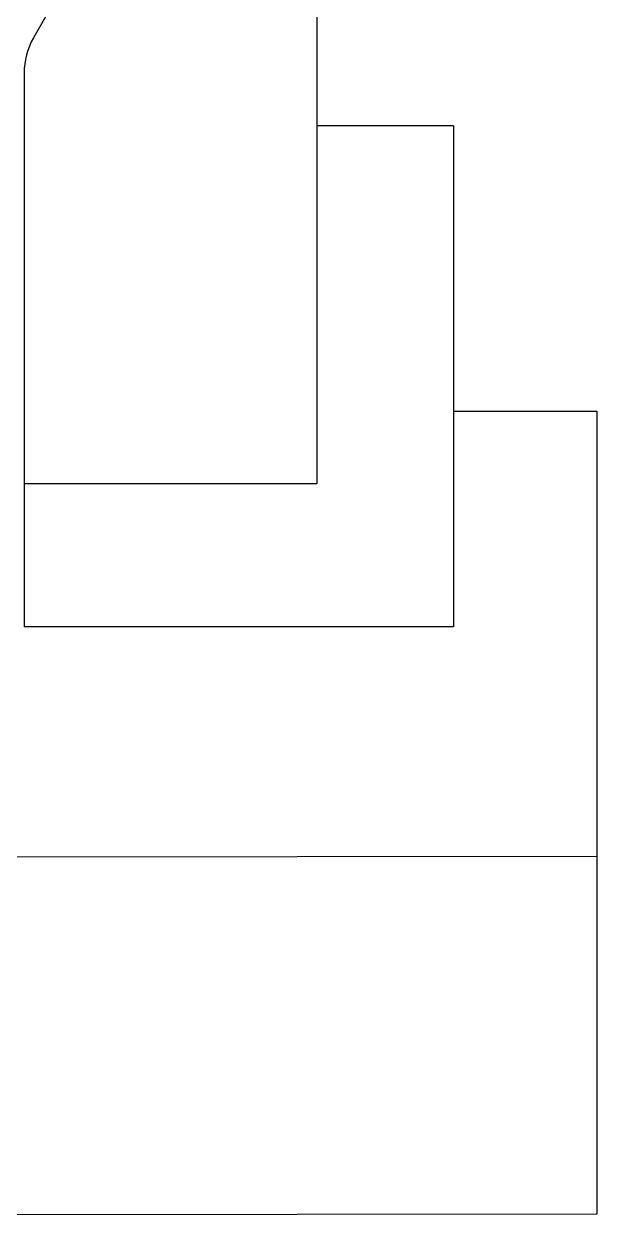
# Model space of a CAD drawing. Extents: x -1568 to -728, y -1287 to -990.
# Drawn here: x -1363.269 to -1361.268, y -1217.85 to -1213.645 of the extents above; entities that cross this region are included whole.
import ezdxf

# ---------------------------------------------------------------- set-up
doc = ezdxf.new("R2010")
doc.units = 0
doc.header["$LTSCALE"] = 5
doc.layers.get('0').update_dxf_attribs({"linetype": 'CONTINUOUS'})
doc.layers.add('PP-COM', color=7, linetype='CONTINUOUS')

# ---------------------------------------------------------------- blocks, each defined once
blk = doc.blocks.new('cs2')
for p, q in [((4730.5877, 1071.789), (4730.1362, 1071.789)), ((4730.5877, 1071.789), (4730.5877, 1069.539)), ((4729.9188, 1071.6624), (4729.5975, 1071.0964)), ((4729.565, 1070.973), (4729.565, 1069.039)), ((4730.5877, 1069.539), (4729.565, 1069.539))]:
    blk.add_line(p, q)
for centre, start, end in [((4730.1362, 1071.539), 90, 150.42), ((4729.815, 1070.973), 150.42, 180)]:
    blk.add_arc(centre, 0.25, start, end)
blk.add_point((4730.1798, 1071.789))

msp = doc.modelspace()

# ---------------------------------------------------------------- linework, layer by layer
for p, q in [((-1361.7689, -1214.00097), (-1362.24612, -1214.00097)), ((-1361.7689, -1214.00097), (-1361.7689, -1215.75097)), ((-1361.7689, -1214.99798), (-1361.26776, -1214.99798)), ((-1361.26776, -1214.99798), (-1361.26776, -1217.80262)), ((-1361.7689, -1215.75097), (-1363.2689, -1215.75097)), ((-1361.26776, -1216.55262), (-1401.93922, -1216.60047)), ((-1361.26776, -1217.80262), (-1401.93922, -1217.85047))]:
    msp.add_line(p, q)

# ---------------------------------------------------------------- block references
at = {"layer": 'PP-COM'}
msp.add_blockref('cs2', (-6092.83385, -2284.78999), dxfattribs=at)

doc.saveas('drawing.dxf')
